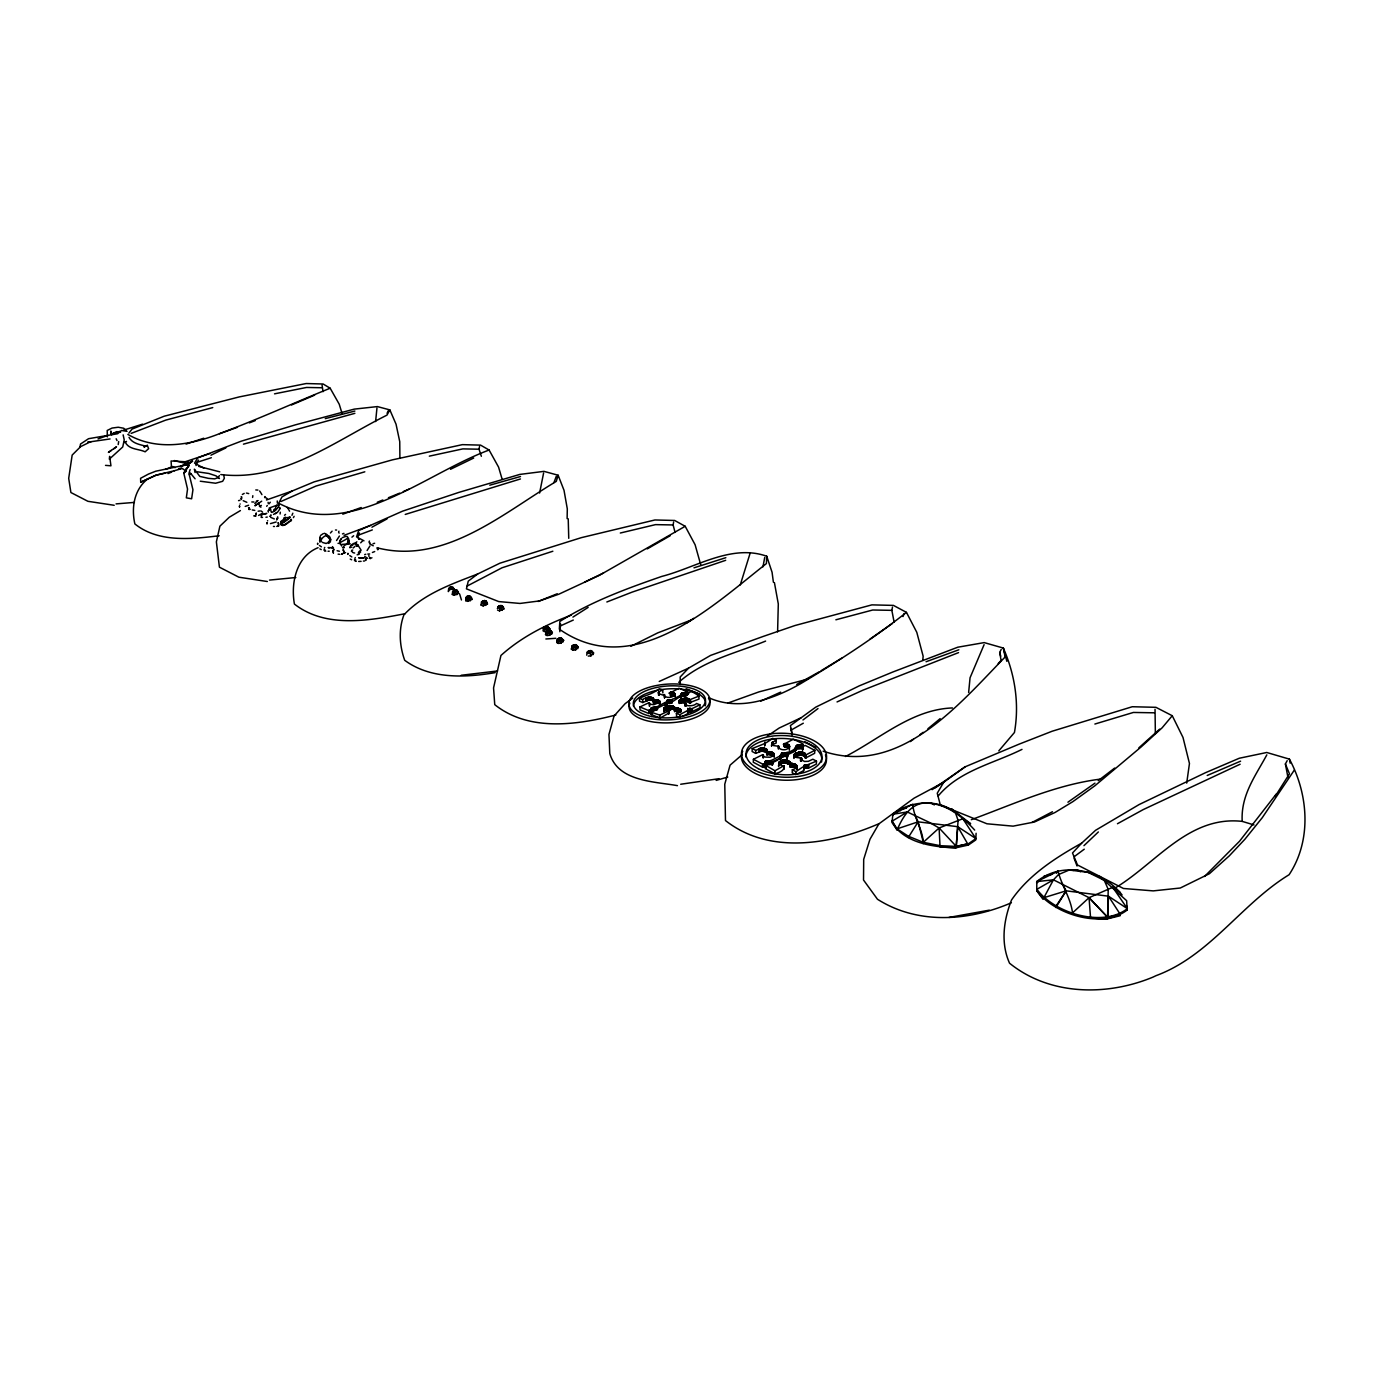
<?xml version="1.0" encoding="UTF-8"?>
<svg xmlns="http://www.w3.org/2000/svg" width="1374" height="1374" viewBox="0 0 1374 1374"><rect width="100%" height="100%" fill="white"/><g stroke="black" fill="none" stroke-linecap="round" stroke-linejoin="round"><path stroke-width="1.5" d="M107.361 436.88L107.206 430.474L112.084 428.053L118.233 427.245L123.694 428.241L126.305 430.526M355.145 559.853L355.127 560.97L355.677 559.853M268.119 502.334L268.136 503.228M239.986 504.103L240.175 503.983M280.176 508.5L277.651 512.09L273.512 514.443M281.138 522.12L280.141 524.799M321.756 541.82C318.27 540.257 328.815 530.003 330.653 539.278L330.687 540.205A3.487 2.284 -25.4 0 0 328.025 542.764L326.17 543.469M352.963 552.64L354.681 553.035M449.882 588.759L449.899 587.265L453.077 587.419L454.554 590.442L453.077 587.419L450.775 587.54L448.697 588.244L448.371 591.593L449.899 587.265L453.197 588.45L448.817 589.274L451.702 586.921M267.483 520.849L267.672 520.712M453.867 591.627L453.884 590.133L457.095 590.288L458.59 593.328L454.313 595.2L452.355 594.495L453.884 590.133L457.216 591.318L458.59 593.328M323.938 549.858L324.195 549.978M354.801 543.108L356.656 543.812M676.403 713.295L679.769 714.669L679.924 717.64L676.575 716.266L676.403 713.295C687.859 708.915 675.373 709.139 674.376 706.94C671.302 704.725 666.716 705.48 664.054 708.039C662.869 715.304 682.208 704.347 659.812 715.115C637.467 707.73 659.503 714.24 656.72 706.957L667.094 701.427L667.008 704.828L666.768 701.942M352.74 550.047L351.813 550.218M348.807 538.917L348.944 543.881M467.177 597.759L467.212 596.247L470.44 596.402L471.952 599.459L467.658 601.348L465.683 600.644L467.212 596.247L470.578 597.467L471.952 599.459M324.642 549.669L324.59 550.751L324.642 549.858M354.355 560.145L354.629 560.163M352.551 552.005L351.332 551.146M567.119 518.616L567.307 508.912L564.027 490.346L558.136 475.232L543.967 471.368L519.784 474.425L458.71 492.442L402.565 511.162L358.666 530.57L356.553 536.856L363.973 540.824M325.621 534.039L324.522 533.249M241.377 499.226L241.189 498.023L241.395 499.518M277.411 503.193L277.239 500.96M482.669 602.276L482.703 600.764L485.967 600.936L487.478 604.01L483.167 605.9L481.175 605.178L482.703 600.764L486.104 601.984L487.478 604.01M778.508 748.761C782.991 744.158 765.318 747.301 776.138 743.076L776.258 740.157L772.72 738.319C763.944 744.76 762.965 744.021 752.231 748.572L752.128 751.509L755.648 753.364L762.106 750.994L767.379 753.055M752.231 748.572L755.752 750.427L760.354 748.332L764.202 748.263L766.778 749.362L766.726 754.704L767.293 749.826L766.829 751.767L771.054 751.922L774.146 753.742L773.82 755.648L770.196 757.229L764.734 757.04L763.068 756.043L763.446 754.91L763.24 758.087L762.742 754.618L753.399 759.29L753.296 762.244L762.725 767.276L765.06 766.28L765.61 764.047L770.762 763.532L771.02 760.561L765.215 761.385L764.683 766.572M755.648 753.364L755.752 750.427M759.375 748.607L759.272 751.561L759.616 748.538M759.633 751.441L759.856 748.469M759.891 751.372L760.234 748.366M760.251 751.269L760.492 748.298M760.509 751.217L760.732 748.246M760.767 751.149L761.127 748.16M761.024 751.097L761.265 748.143M761.282 751.063L761.797 748.074M761.694 751.011L761.935 748.074M761.969 750.994L762.226 748.057M762.261 750.994L762.639 748.057M762.536 750.994L762.793 748.074M762.828 751.011L762.931 748.074M762.965 751.028L763.085 748.091M499.02 607.205L499.071 605.694L502.334 605.865L503.863 608.94L499.569 610.846L497.56 610.125M763.223 748.091L763.12 751.046L763.515 748.126M762.725 767.276C760.337 764.081 767.327 763.807 765.095 761.574M762.965 767.207L763.326 764.184M763.549 751.097L763.927 748.195M763.343 767.121L763.566 764.116M763.824 751.131L764.202 748.263L764.356 751.252M763.583 767.036L763.807 764.047M763.824 766.967L764.167 763.91M764.614 751.338L764.597 748.349M764.614 746.082L764.974 742.303M764.167 766.829L764.391 763.824M764.854 751.406L764.974 748.469M765.043 742.166L764.82 745.378M764.391 766.744L764.7 763.669M765.112 751.492L765.215 748.555M765.455 751.63L765.438 748.641M765.009 766.348L765.387 761.265M765.679 751.733L765.679 748.744M765.61 761.144L765.335 768.684L774.85 773.768C784.004 771.69 787.663 765.971 779.419 764.768C778.079 763.738 778.8 761.9 780.174 761.351C783.025 759.083 788.126 759.41 790.17 762.536C791.613 763.807 803.756 765.885 792.334 769.801L792.214 772.772L795.838 774.696L795.975 771.724C805.387 764.837 804.906 766.057 816.482 761.127L816.345 764.081L808.651 768.066M765.988 751.904L765.885 748.847M789.672 746.494C787.474 739.659 774.575 749.672 793.245 739.212C815.795 749.465 792.059 739.882 795.254 751.149L772.909 761.471L771.518 764.391L766.434 764.906L765.971 768.1M765.61 764.047L765.953 760.99M766.297 752.076L766.297 749.07M765.747 768.289L766.074 765.146M765.971 763.91L766.331 760.887M766.572 752.248L766.503 749.191M766.211 763.841L766.452 760.87M766.486 763.807L766.726 760.852M766.726 754.704L766.932 749.5M766.761 763.824L767.139 760.904M767.036 763.858L767.293 760.938M767.259 754.652L767.619 751.681M767.327 763.91L767.585 760.956M767.516 754.618L767.894 751.647M767.619 763.927L767.86 760.956M767.774 754.601L768.152 751.63M767.894 763.91L768.152 760.956M768.049 754.566L768.427 751.612M768.186 763.892L768.427 760.921M768.306 754.549L768.684 751.612M768.461 763.875L768.856 760.887M768.581 754.549L768.959 751.612M768.736 763.841L768.993 760.87M773.665 753.21C776.568 758.551 766.64 754.309 769.217 751.612M769.011 763.807L769.268 760.835M769.388 754.584L769.492 751.63M769.285 763.772L769.543 760.801M769.646 754.601L769.766 751.664M769.68 760.784L769.56 763.738L769.938 760.732M769.921 754.635L770.024 751.698M892.756 815.555L892.877 814.232L907.321 811.965L929.374 822.408L939.112 827.972L940.056 847.054L956.098 847.758C933.427 847.157 904.865 843.447 892.001 822.476L892.877 814.232C910.344 800.561 937.686 798.62 955.359 812.412L958.09 820.433L956.132 847.758L968.361 845.044L975.763 839.943L976.107 833.279M349.082 541.854L349.116 540.909M769.972 763.669L770.35 760.681M770.179 754.687L770.556 751.801M770.23 763.635L770.608 760.629M770.694 754.79L770.814 751.853M770.505 763.583L770.745 760.612M770.951 754.858L771.054 751.922M771.192 754.927L771.295 751.99M771.484 746.099L771.879 742.699L776.258 740.157M771.432 755.013L771.535 752.076M771.656 745.756L772.051 742.51M771.656 755.099L771.776 752.145M772.308 742.252L771.999 745.378L771.724 742.887M772.102 755.271L771.999 752.231M772.274 745.12L772.6 742.012L772.566 744.88M772.308 755.374L772.411 752.42M772.222 765.335L772.411 762.226M772.514 755.477L772.617 752.523M772.343 765.129L772.72 761.746M772.892 755.683L772.806 752.643M772.875 761.539L772.806 764.425M773.064 755.803L773.184 752.849M773.39 756.043L773.356 752.969M774.026 756.679L774.043 753.605M774.232 757.091L774.232 753.879M774.85 773.768L774.953 770.797L783.953 765.662M766.709 556.212L766.4 563.58C710.255 607.789 633.328 680.869 559.321 629.155L559.853 621.443C591.404 601.451 626.596 588.639 661.736 576.427C695.656 567.72 731.14 543.675 766.709 556.212L772.068 572.271L773.39 582.215M778.268 748.83L778.388 745.893M778.611 766.623L778.852 762.536M778.56 766.039L779.161 762.158M778.818 765.37L779.419 761.917M780.432 758.637C777.804 750.994 789.105 755.168 795.615 747.885M779.161 764.992L779.693 761.677M779.625 759.101L779.917 756.061M779.59 764.648L780.02 761.454M779.9 758.946L780.277 755.837M779.745 764.528L780.346 761.23M780.26 758.74L780.552 755.683M780.054 764.305L780.501 761.127M780.535 758.568L780.844 755.511M780.38 764.081L780.844 760.904M780.81 758.396L781.119 755.322M780.552 763.961L781.188 760.698M781.085 758.208L781.394 753.244M780.896 763.755L781.377 760.595M781.394 757.933L781.669 753.192M781.256 763.549L781.754 760.406M781.291 756.181L782.081 753.158M781.445 763.463L781.961 760.32M781.686 756.112L782.356 753.175M781.84 763.291L782.184 760.251M783.919 756.456L782.613 756.215L782.476 753.192M782.064 763.205L782.648 760.114M782.751 756.25L782.733 753.261M782.287 763.137L782.888 760.062M783.008 756.335L782.991 753.347M782.768 763.017L783.146 760.011M783.266 756.404L783.249 753.433M783.025 762.965L783.403 759.977M783.386 756.439L783.644 753.502M783.283 762.931L783.661 759.942M783.661 756.456L784.056 753.502M784.502 743.574C781.514 749.5 788.075 745.086 789.38 748.727M783.661 769.251L783.781 766.28M783.541 762.896L783.936 759.925M784.056 756.439L784.314 753.484M784.743 743.489L784.623 746.426M783.815 762.879L784.211 759.908M784.588 753.433L784.331 756.404L787.147 756.353L786.735 754.91L788.041 753.828L797.16 749.139L802.519 748.59L803 746.408L805.284 745.429L814.816 750.359L814.662 753.313L805.799 757.898L804.374 755.923L800.595 755.065L793.966 757.572M784.623 747.113L784.898 744.176M783.97 769.096L784.211 765.85M784.09 762.862L784.502 759.908M784.588 756.335L784.846 753.347M784.915 747.095L785.275 744.09M784.365 762.862L784.777 759.908M784.846 756.267L785.104 753.278M785.258 746.975L785.481 744.004M789.5 761.574C792.369 766.726 782.476 762.759 785.052 759.908M785.104 756.181L785.481 753.141M785.464 746.872L785.859 743.935M785.207 762.896L785.327 759.942M785.481 756.026L785.722 753.038M786.014 746.872L786.134 743.935M785.481 762.931L785.602 759.959M785.705 755.94L786.048 752.9M786.272 746.872L786.392 743.952M785.739 762.965L785.876 760.011M786.031 755.803L786.272 752.815M786.529 746.906L786.667 743.969M786.014 763.017L786.134 760.045M786.237 755.7L786.563 752.677M786.787 746.941L786.924 744.004M786.272 763.068L786.392 760.114M786.632 758.139L786.873 752.54M787.044 746.992L787.165 744.073M786.529 763.12L786.649 760.166M786.89 758.414L786.976 752.488M787.285 747.061L787.405 744.141M787.01 763.274L786.89 760.234M786.976 758.482L787.388 754.24M787.525 747.147L787.646 744.227M787.25 763.36L787.371 760.406M786.632 757.795L787.663 754.068M787.955 747.353L787.869 744.313M787.474 763.446L787.611 760.492M787.354 757.126L787.937 753.897M788.144 747.456L788.264 744.519M787.697 763.532L787.834 760.578M788.041 753.828L787.731 756.885M788.504 747.696L788.453 744.639M788.126 763.721L788.041 760.664M778.268 746.906C780.157 751.235 790.222 750.857 788.779 744.88M788.332 763.824L788.47 760.87M789.037 748.195L789.054 745.137M788.539 763.944L788.659 760.973L788.899 764.167M789.311 748.59L789.26 745.395M789.294 750.238L789.5 745.79M789.226 764.408L789.191 761.333M789.741 764.923L789.758 761.831M795.34 767.396L789.861 766.847L789.964 762.106M789.981 766.812L790.17 762.536M790.359 766.709L790.617 763.721M790.617 766.64L791.132 763.618M791.132 766.555L791.407 763.566M791.407 766.52L791.682 763.549M791.699 766.503L791.974 763.532M791.991 766.503L792.248 763.532M792.266 766.503L792.54 763.549M792.558 766.52L792.832 763.583M792.85 766.555L793.124 763.618M793.124 766.606L793.399 763.669M793.399 766.658L793.674 763.721M793.932 758.431L794.172 754.481L796.405 753.021L802.622 752.334L805.679 754.996L814.816 750.359M793.811 766.761L793.811 763.755M794.206 757.16L794.447 754.086M794.189 766.881L794.069 763.841M794.447 756.919L794.704 753.862M794.43 766.967L794.447 763.961M794.739 756.696L795.031 753.639M794.67 767.07L794.687 764.064M801.523 760.818C804.219 755.116 792.008 760.612 795.202 753.553M795.014 767.224L794.911 764.15M795.254 756.404L795.58 753.364M795.443 750.891L795.872 747.473M795.237 767.327L795.254 764.322M795.649 756.215L795.769 753.278M795.494 750.822L796.233 745.653M795.546 767.499L795.477 764.425M795.855 756.129L796.181 753.107M795.821 750.273L796.508 745.481M795.838 767.688L795.769 764.597M796.267 755.958L796.405 753.021M796.113 749.414L796.834 745.309M796.027 767.86L796.061 764.786M796.491 755.872L796.611 752.935M796.594 748.298L797.075 745.223M796.336 768.083L796.319 764.974M796.697 755.803L797.04 752.763M796.937 748.16L797.315 745.172M796.645 768.427L796.542 765.181M797.143 755.631L797.264 752.694M797.195 748.109L797.573 745.172M796.903 768.959L796.834 765.541M797.349 755.563L797.487 752.608M802.536 747.009L797.59 748.126L797.847 745.223M796.937 769.474L797.057 766.057M797.573 755.477L797.933 752.471M797.985 745.258L798.122 748.263L798.534 745.378M798.036 755.339L798.157 752.402M798.26 755.288L798.397 752.334M798.552 748.332L798.809 745.395L798.826 748.332M798.5 755.236L798.638 752.282M799.101 745.412L798.964 748.349L799.239 745.412M798.741 755.185L798.878 752.231M798.998 755.133L799.136 752.196M799.256 748.332L799.531 745.395M799.256 755.099L799.634 752.145M799.548 748.332L799.823 745.378M799.771 755.065L799.908 752.128M799.823 748.298L800.235 745.343M800.046 755.065L800.183 752.11M800.235 748.263L800.492 745.309M800.321 755.065L800.458 752.11M800.492 748.212L800.75 745.24M800.595 755.065L800.733 752.11M800.75 748.143L800.99 745.189M800.458 760.938L800.595 757.984M800.87 755.082L801.008 752.128M800.973 748.074L801.334 745.052M800.733 760.921L800.87 757.967M801.145 755.099L801.282 752.145M801.3 747.954L801.626 744.914M801.128 761.213L801.128 757.933M801.42 755.116L801.557 752.179M801.592 747.799L801.901 744.742M801.248 761.076L801.592 757.933L801.197 759.77L804.546 761.471L808.41 761.316L812.841 759.221L816.482 761.127M801.695 755.15L801.815 752.213M801.849 747.628L802.21 744.519M801.952 755.185L802.09 752.248M802.141 747.387L802.553 744.21M802.227 755.236L802.347 752.282M802.536 750.204L802.674 744.09M802.485 755.288L802.622 752.334M802.588 749.826L803 746.408M802.742 755.339L802.88 752.402M802.811 749.414L803.137 746.288M802.983 755.408L803.12 752.454M803.24 755.477L803.378 752.523M803.704 755.631L803.618 752.591M803.945 755.717L804.082 752.763M804.168 755.82L804.305 752.866M797.401 773.888L803.601 770.677L804.082 765.181M804.374 755.923L804.511 752.969M803.601 770.677L804.374 765.198M804.769 756.147L804.717 753.089M804.099 768.152L804.666 765.215M805.061 753.33L805.112 757.916L805.301 753.587M804.529 768.169L804.958 765.215M804.666 768.186L805.095 765.232M805.404 757.95L805.542 755.013M804.958 768.186L805.233 765.232M805.542 757.95L805.679 754.996M805.095 768.203L805.525 765.232M805.799 757.898L805.937 754.944M805.387 768.203L805.817 765.249M805.988 757.795L806.315 754.721M805.542 768.203L805.954 765.249M805.817 768.203L806.246 765.249M805.971 768.203L806.538 765.249M806.246 768.203L806.813 765.232M806.675 768.203L807.105 765.232M806.813 768.203L807.38 765.215M807.105 768.186L807.672 765.198M807.517 768.152L807.946 765.163M807.672 768.152L808.221 765.146M808.513 765.129L807.946 768.118M808.513 768.083L808.788 765.095M250.308 509.239L249.02 509.548M343.878 552.915L341.353 554.34M1155.362 733.493L1155.036 709.276M777.598 631.868L778.302 603.959L774.421 582.628M762.948 566.844L764.734 557.432M375.6 421.56L376.957 408.061M342.384 554.031L341.662 554.289M350.026 547.865L350.422 546.113M907.321 811.965L892.121 821.154L896.964 830.188C902.1 818.561 909.107 805.147 923.242 803.12C944.23 802.176 961.336 815.314 974.681 830.085M922.796 660.155L923.139 656.171L916.784 632.298L906.445 612.357L893.444 605.402L871.906 604.869L795.014 625.514L763.051 636.488L710.598 655.398L688.494 668.193L659.228 681.47M900.314 810.712L900.434 809.406L906.445 808.135M908.231 837.573L918.141 821.841L957.73 826.684L975.901 838.604L968.498 843.688L956.287 846.401L939.112 827.972L923.311 842.314L923.173 843.653M261.627 515.456L261.215 517.036M968.636 692.462L970.061 677.76L984.093 644.664M319.781 537.921L320.056 542.026M378.228 548.312L377.936 548.999M689.903 702.578L699.023 699.057L698.885 696.12C687.447 687.155 690.366 694.883 685.368 695.605C679.443 694.248 670.014 706.047 672.247 699.486L680.491 695.502L681.71 693.183L687.653 691.706L678.928 688.254C659.726 698.782 673.93 688.168 675.063 694.763C672.745 697.477 668.468 698.198 665.274 696.635C664.14 693.853 651.723 694.265 662.697 690.023L662.869 692.943M559.836 631.714L560.626 624.036M689.748 699.744L698.885 696.12M968.361 845.044L957.73 826.684L956.252 846.384L968.498 843.688M1122.094 894.955C1102.549 869.862 1062.497 860.416 1036.803 881.576L1036.631 882.95L1039.551 880.768M1053.446 879.824L1043.003 899.3L1036.752 890.678L1036.803 881.576L1053.446 879.824L1089.05 897.669L1090.578 918.055L1107.547 918.828L1108.217 889.321L1104.267 880.339L1088.071 872.37L1069.23 870.017L1058.478 874.585L1053.446 879.824L1036.906 889.287L1036.752 890.678C1054.15 914.569 1102.36 929.374 1127.161 910.035L1126.646 900.691L1099.664 876.372L1102.498 879.429M1043.948 877.522L1044.103 876.148L1052.295 874.242M1055.833 907.527L1066.155 890.833L1108.457 896.191L1127.35 908.643C1102.532 927.948 1054.339 913.178 1036.906 889.287M280.09 514.013L280.313 512.21M1072.355 914.294L1072.527 912.903C1070.741 897.857 1061.467 885.457 1058.083 871.15L1036.803 881.576M290.996 520.866C293.813 517.208 280.931 531.206 281.086 522.584M1120.274 914.363L1107.753 917.403L1108.457 896.191L1120.274 914.363L1120.085 915.754L1107.599 918.828L1090.578 918.055M252.593 497.457L252.833 495.688M1186.707 783.111L1189.455 763.497L1182.997 737.443L1172.262 715.734L1155.929 707.318L1132.279 706.734L1052.106 731.243L1018.958 744.21L965.149 766.812L932.122 789.672M280.966 523.442L281.155 522.189M543.554 629.326L543.829 627.368L547.196 626.338L549.806 628.725L549.308 630.219L545.375 626.51M654.024 702.87C656.669 695.605 646.364 696.498 642.62 699.606L639.357 698.284L639.545 701.221L642.792 702.543L647.789 700.431L647.738 697.477M789.655 746.769L788.813 747.903M1116.22 887.329C1156.685 862.597 1189.111 815.469 1242.199 821.377C1240.722 795.168 1255.372 776.104 1266.828 754.858M767.499 753.639L766.932 754.532M118.198 444.575L118.679 441.552M778.268 746.769L778.629 745.824M79.95 447.271L80.516 444.042L88.554 438.701L117.614 433.737L121.496 430.491L127.061 431.333M545.564 634.616L546.337 631.147L547.9 630.288L549.737 630.099L552.365 632.521L549.669 635.269L547.041 635.509L545.564 634.616L546.337 631.147L549.737 630.099L552.365 632.521M556.796 642.482L557.569 638.996L559.132 638.12L561.004 637.931L563.649 640.37L560.936 643.152L558.308 643.393L556.796 642.482L557.569 638.996L561.004 637.931L563.649 640.37M571.429 649.232L572.202 645.728L573.782 644.835L575.654 644.664L578.317 647.102L575.62 649.919L572.958 650.16L571.429 649.232L572.202 645.728L575.654 644.664L578.317 647.102M248.814 508.105L248.539 507.641M323.062 391.659L322.066 385.235M586.698 655.175L587.488 651.654L589.051 650.761L590.94 650.589L593.602 653.028L590.923 655.845L588.261 656.102M481.347 456.271L479.028 449.212L479.543 446.481M675.081 532.425L673.105 524.954L673.655 522M894.113 622.164L891.863 610.348L892.482 607.119M452.355 594.495L452.681 591.112L455.704 589.789L458.401 591.851M465.683 600.644L466.009 597.226L470.44 596.402L469.376 598.446L466.147 598.291L469.049 595.904L471.746 597.982M543.606 472.999L539.604 493.043M339.567 541.751L341.611 538.264M358.374 553.087L358.425 552.795A3.538 2.353 -25 0 1 361.139 550.218L357.635 544.671M481.175 605.178L481.501 601.76L485.967 600.936L484.919 602.98L481.656 602.825L484.558 600.421L487.272 602.499M750.049 553.447L740.26 584.929M333.367 548.295L332.491 546.612M278.888 505.718L277.823 507.848M339.395 551.249L337.094 550.734M278.475 505.185L278.596 503.829M450.191 589.755L450.775 587.54L452.012 589.429M325.432 533.799L327.012 534.606M358.374 554.443L359.215 553.464A3.315 1.855 -29.8 0 1 360.675 551.97M364.23 557.913L361.98 557.896M185.25 472.124L186.297 468.362M497.336 608.613L499.071 605.694L502.506 606.93L503.863 608.94M322.65 542.507L325.913 543.451M271.966 512.502L277.101 508.655M344.307 551.077L343.672 552.503M558.136 475.232L556.281 481.381C502.437 513.687 444.077 565.109 376.974 547.762M239.918 500.308L238.544 500.634M267.277 517.053L265.938 517.277M190.144 469.547L188.942 473.395L192.944 489.728L191.621 498.796L186.332 497.835L187.534 489.058L183.773 473.051L188.891 465.597L183.773 473.051M290.584 519.544C291.717 518.96 291.254 519.973 291.443 520.248M553.928 482.6L556.281 476.349M320.176 536.203L319.867 539.398M267.157 498.607L265.027 497.233M248.728 493.609L246.444 493.043M196.001 465.546L197.117 462.299L211.338 457.731M278.853 505.185L276.741 505.288L273.838 511.626M357.618 537.56L359.421 532.975M292.834 513.206L291.958 515.336M903.01 616.548L904.161 613.525M264.598 497.594L264.993 496.564M687.739 713.467C687.962 699.023 687.361 720.388 687.876 711.887M339.704 541.322L340.769 539.14M687.55 710.564L679.769 714.669M387.09 413.316L388.121 410.929M653.835 699.314L653.165 700.001L658.747 700.414L660.087 702.148L653.801 704.69L649.988 704.227L649.043 702.629L639.906 706.975L640.078 709.929L648.786 713.501L651.224 712.367M321.396 546.818L319.386 545.461M351.813 556.934L349.769 555.577M794.172 754.481L795.065 756.49M219.342 475.576L218.38 477.568L214.67 478.873L208.436 478.358L199.797 476.4L194.369 469.169L195.074 472.536M588.261 653.406L591.713 652.324L592.039 651.242L589.377 651.121L587.162 652.753L588.261 653.406L590.94 650.589L593.602 653.028M998.194 663.59L1001.096 660.447L999.705 652.444L1001.217 649.438M369.95 545.959L367.098 550.493M294.122 516.332L293.401 517.637M339.43 536.049L336.561 540.497M283.989 520.162L285.397 519.406M1288.039 777.839L1285.394 763.961L1287.18 760.664M203.747 468.105L194.558 463.124L197.719 457.868L241.12 441.209L295.341 424.858L354.252 409.126L377.386 406.584L389.855 409.899L386.953 415.137C334.809 441.157 282.34 482.051 220.802 474.545M680.662 709.293C683.221 714.154 675.802 710.066 674.737 711.251C673.878 704.33 662.508 713.656 664.054 708.039M241.876 497.732L241.687 498.35M1275.055 796.577L1289.465 773.802L1285.394 763.961M196.242 463.605L198.474 460.101M1294.308 770.11L1262.277 817.685L1244.844 839.308L1229.232 855.899L1209.395 873.727L1180.283 888.016L1153.233 890.884L1123.451 888.48L1077.491 864.985L1072.51 852.996L1081.716 843.104L1095.576 830.291L1139.08 804.58L1205.324 772.772L1239.296 758.242L1266.742 752.488L1289.43 759.135C1308.495 794.43 1311.861 840.356 1289.104 874.706C1241.169 904.058 1209.996 955.634 1156.101 975.643L1152.923 977.137C1106.654 996.322 1049.684 995.618 1009.546 963.208C1000.495 943.079 1003.638 919.979 1011.556 899.936C1028.903 874.809 1055.455 857.771 1081.716 843.104M253.932 502.008L251.803 501.957M1056.005 906.119L1066.155 890.85L1062.154 883.499M1276.326 793.949L1239.537 841.249L1204.517 876.492M277.668 516.796L276.741 520.025M266.659 506.302L267.329 505.426M289.811 517.397C292.954 514.185 279.643 528.166 281.206 521.038A3.401 1.614 -31.9 0 0 284.006 518.548L285.002 518.187M651.104 711.062L654.436 710.375M320.829 537.887L319.987 539.879M128.881 433.102L132.024 429.117L164.176 416.219L239.231 396.914L306.196 383.535L323.113 383.999L330.172 388.224L339.223 404.196L342.126 413.694M340.597 544.224C335.926 542.575 351.126 539.072 346.987 536.324M1056.383 873.297L1058.083 871.15M668.399 713.364L659.984 718.087L651.19 714.48C646.278 708.52 657.167 703.952 656.514 709.997M360.692 542.816L362.478 540.995M680.8 698.267L680.542 695.433M268.875 503.949L270.317 502.231M680.697 698.37L680.68 695.261M1172.262 715.734L1162.129 727.808L1141.21 746.872L1094.838 785.808L1072.888 801.626L1055.06 812.463L1034.467 821.996L1013.085 826.152L986.944 823.782L940.331 804.975L937.257 793.227L943.698 782.27L965.149 766.812M998.795 750.891L1014.441 732.497C1019.508 703.797 1015.008 674.668 1003.329 648.064L984.196 642.603L957.781 647.206L892.791 672.023L859.282 685.849L815.709 707.163L790.411 725.575L792.111 735.107M938.184 795.993C959.327 770.505 993.522 763.583 1021.998 749.38M357.326 545.959L358.288 545.22M672.315 702.509L671.508 702.801L672.247 699.486L672.298 702.457L667.506 703.248L658.369 707.627L656.978 710.049L653.749 710.272M343.74 546.268L343.981 546.01A3.504 1.546 -32 0 1 347.382 544.104L348.154 538.076M688.494 668.193L680.182 676.987L680.302 684.51M350.954 545.22L353.668 543.383M320.726 535.328L323.422 533.524M276.243 509.479L274.457 511.231M148.169 478.564C134.051 489.35 131.217 507.59 134.858 523.923C158.285 542.747 191.158 539.192 219.136 535.757M289.261 521.158L287.973 522.343M351.933 537.165L353.65 535.74M355.059 546.302L353.187 548.003M689.8 703.402C692.032 696.412 683.067 698.009 679.683 700.053C676.283 705.223 689.095 700.74 685.952 706.081M1083.949 845.663L1098.358 831.957M653.509 699.727L653.784 702.904M653.681 702.664L653.165 698.095M765.782 765.387L774.953 770.797M1072.527 912.903L1089.05 897.669L1112.734 887.295L1119.827 892.069M1138.857 747.834L1159.656 729.147M498.041 607.755L497.886 606.69L500.016 605.986L502.334 605.865L502.506 606.93L498.041 607.755L500.926 605.35L503.623 607.428M368.953 556.453L368.833 555.405M742.218 754.635L730.075 765.163L724.768 784.211L725.489 820.553C769.474 855.212 831.373 844.409 879.188 823.593M650.829 709.637L648.597 710.53L639.906 706.975M354.973 543.434L356.845 541.803M254.946 505.752L258.123 503.571M284.538 515.267L285.534 514.408M651.19 714.48L652.169 713.776M685.866 703.076C683.685 707.009 694.797 706.288 696.532 703.471L699.881 704.81L700.036 707.765L692.496 711.474L692.341 708.503L699.881 704.81M679.426 703.299L684.991 701.341L689.903 702.457M282.735 522.567L285.964 520.368M332.096 531.171L330.413 533.009M927.914 728.735L940.159 718.636M906.445 612.357C873.143 638.807 837.144 661.873 800.664 683.668C773.459 699.177 739.59 711.354 709.156 697.889M687.12 692.135C689.25 696.704 677.09 698.559 681.435 693.355M258.965 502.936L257.642 503.949M678.739 682.346C703.196 660.344 735.949 653.234 765.61 641.091M277.016 518.737L278.012 518.153M1094.975 783.146L1067.924 802.21M1098.255 780.638L1114.675 768.066M685.197 526.294L674.668 520.471L654.917 519.973L581.374 537.646L499.93 563.185L477.705 573.971L468.259 581.15L466.421 588.845L498.728 601.572L520.007 603.444L539.553 600.919L558.909 594.169L599.133 575.448L685.197 526.294L695.107 544.757L700.74 564.783M802.966 719.976L817.994 708.555M289.588 517.929L286.994 519.733M1074.279 856.62L1084.258 849.201M255.341 505.598L257.093 504.206M261.713 501.184L259.136 502.953M283.061 522.309L284.933 521.004M632.761 698.078L625.187 703.608L614.058 715.991L608.957 734.42L609.798 753.553C617.939 781.651 654.093 781.428 677.451 785.653M192.566 461.097L187.912 464.498L181.042 466.044L192.566 461.097L187.912 464.498L155.726 471.213L148.478 474.064L140.595 478.289L140.715 482.205L156.121 475.146L165.515 473.068M125.24 442.325L126.511 441.397M910.275 741.599L913.487 739.281M919.945 734.643L923.156 732.325M276.775 512.777L275.453 513.704M111.277 450.38L108.391 452.407L116.515 446.79L113.63 448.834M242.339 494.468L244.194 493.403M870.034 639.065L892.327 623.487M664.827 710.461L664.81 707.404L665.136 710.255M650.675 709.74L650.589 712.866M284.057 525.074L287.286 522.859M767.327 736.069L779.178 728.031L801.094 717.743M686.674 623.006L693.647 618.334M935.316 787.766L943.698 782.27L914.071 798.174L878.896 823.868L869.982 839.239L863.696 859.351L863.525 880.03L877.471 899.249C917.952 924.942 968.859 921.215 1011.401 902.752M338.622 531.686L338.983 531.223M369.142 541.545L369.503 541.047M572.924 617.098L588.141 607.394M370.654 558.308L371.942 557.792M261.799 513.618L258.57 515.456M147.344 445.382L144.167 446.893L147.344 445.382L148.615 448.68L145.146 451.806C138.499 448.731 129.087 449.745 125.309 442.308L123.712 442.6M665.463 710.049L665.617 706.906M261.386 505.409L259.446 506.542M821.085 670.718L841.661 658.215M240.416 510.578L229.303 517.225L219.892 526.19L216.371 541.871L219.428 567.187L238.887 577.2L267.329 581.511M467.057 586.097L501.974 567.806L552.846 551.232M489.11 450.037L480.574 445.124L462.385 444.644L392.294 459.878L314.148 481.862L292.13 491.016L281.962 496.924L278.716 503.245C350.422 540.772 423.999 474.064 489.11 450.037L498.573 467.126L502.18 479.354M647.24 548.896L670.237 535.705M779.745 756.164L771.14 760.526L770.9 763.515L777.839 760.028M289.296 517.208L285.002 518.187M790.977 730.178L803.309 723.205M796.714 684.424L819.385 671.749M845.491 756.49C880.03 738.765 911.958 709.379 952.422 707.953M371.925 527.204L387.056 518.891M1117.457 823.73L1143.288 809.561L1240.121 764.219M140.715 482.205L156.121 475.146L174.498 470.698M670.186 692.427L670.46 695.725L674.239 695.914M284.298 524.937L285.294 524.404M318.098 547.676C296.149 556.504 290.687 583.04 294.414 604.062C325.621 628.502 369.108 620.687 405.124 613.697M342.573 537.543L345.905 536.358M351.796 545.495L353.032 544.825M1032.046 822.442L1052.45 811.742M603.495 572.975L584.706 582.095M339.189 533.043L338.622 532.597M892.877 814.232L912.731 804.219C913.658 817.272 922.418 828.865 923.311 842.314L940.194 845.697L956.252 846.401M90.1 441.964L80.619 446.636L72.169 455.069L68.7 478.341L70.898 492.527L87.919 501.304L114.214 505.288M681.83 716.696L687.55 713.896M210.943 455.206L225.834 447.941M450.5 469.29L473.704 458.023M639.357 698.284C648.957 694.179 651.362 694.334 659.434 688.717L662.697 690.023M280.966 501.493L315.934 486.07L364.814 471.814M276.191 521.983L270.489 523.597M630.889 646.295L657.768 632.864L691.397 619.966M650.211 709.997L650.4 712.951M248.608 505.254L245.207 506.422M342.487 533.919L343.964 533.37M837.041 701.942L862.82 690.229L958.554 652.616M344.084 535.328L370.551 525.435M560.712 625.771L573.302 620.052M760.801 701.135L780.672 692.135M276.741 505.288L269.167 508.037A3.383 2.284 -22.8 0 1 267.964 510.87L268.377 512.09M373.024 543.743L374.638 543.262M269.613 516.349L270.231 516.057M403.338 491.566L408.902 489.161M672.075 702.664L672.041 699.555M1207.196 775.486L1240.602 761.162M291.511 404.969L314.629 395.145M671.8 702.715L671.749 699.692M344.41 552.863L345.578 552.64M671.439 699.813L666.768 700.448L667.06 701.375M372.406 552.485L374.707 551.541M671.233 699.916L671.182 702.938M939.112 827.972L962.848 818.732L970.662 823.782L951.701 808.96L954.69 812M330.172 388.224C293.933 402.857 258.346 419.156 221.712 432.793C191.948 444.918 157.237 451.411 127.834 434.424M377.249 502.266L382.848 499.981M388.43 497.714L399.628 493.163M571.326 615.105C545.959 624.638 521.193 637.175 500.943 655.467L493.558 687.91L494.743 704.656C528.801 731.792 576.582 725.18 615.844 714.995M167.989 473.566L171.716 472.055M538.024 601.486L557.209 593.774M270.352 508.603L269.304 509.599A3.177 2.336 -12.9 0 1 269.201 510.424M477.705 573.971C451.479 584.139 423.69 593.791 403.939 614.813C398.426 629.515 399.473 645.746 404.712 660.31C430.526 679.323 465.065 677.726 495.224 672.642M668.451 710.925L668.623 713.896M131.165 433.377L165.773 420.101L212.747 407.597M606.844 601.984L632.177 592.108L725.678 560.317M165.309 469.41L172.78 466.507M183.996 462.145L209.741 453.592M670.375 692.341L670.581 695.742M670.667 700.139L670.701 703.127M249.312 422.866L255.22 420.633M178.397 469.152L181.694 467.916M357.927 535.31L372.32 529.917M649.782 710.169L649.85 713.175M260.682 514.838L262.932 514.254M926.076 661.736L958.846 649.782M342.796 514.185L361.207 507.521M219.514 433.755L237.444 427.297M189.372 474.665L191.209 473.996M257.282 501.51L256.251 501.888A3.366 1.563 -32 0 1 254.825 503.554M97.966 438.924L107.893 435.403M111.861 433.995L119.641 431.384M266.453 499.981L292.13 491.016M365.793 554.272L364.711 554.581M405.244 514.426L520.454 478.959M649.558 710.255L649.507 713.278M897.085 828.865L918.141 821.824L923.311 842.314L908.369 836.234L897.085 828.865L892.121 821.154M186.074 444.094L203.747 438.22M357.137 554.821L358.906 554.254M694.007 567.823L725.85 557.689M123.471 430.182L142.553 424.154M646.398 697.837L646.57 700.774M971.315 819.677C1013.583 804.185 1055.198 784.812 1100.437 779.11M1043.175 897.909L1066.155 890.833M649.198 710.358L649.267 713.364M243.456 444.163L354.87 413.334M1094.872 724.046L1133.378 712.453L1154.366 712.814M646.759 697.734L646.811 700.706M174.103 470.818L180.32 468.998M648.957 710.427L649.026 713.432M716.163 780.398L727.756 777.049M587.488 651.654L591.713 652.324L593.139 654.591M664.174 694.66L664.501 698.009M489.779 485.194L520.523 476.52M648.717 710.495L648.786 713.501M284.075 517.689L285.758 517.225M256.44 501.046L258.106 500.6M264.478 513.979L266.298 513.533M835.873 619.794L872.73 610.004L891.863 610.348M762.948 764.288L753.399 759.29M647.24 697.597L647.291 700.551M727.997 703.024L759.015 691.861L807.654 679.151M325.26 418.623L354.887 411.049M669.791 700.414L669.825 703.385L667.06 703.351M620.309 533.026L655.535 524.628L673.105 524.954M343.053 549.789L343.225 550.631L343.466 549.703M429.323 456.151L462.849 448.886L479.028 449.212M682.26 696.12L682.26 692.96M276.741 526.414L277.582 526.259M261.61 514.477L266.779 513.412M110.075 438.941L87.799 442.17L90.976 441.861M647.858 697.442L647.91 700.397M274.525 393.84L306.557 387.451L321.602 387.743M350.078 547.316L351.761 547.127M342.985 547.762L344.256 547.522L342.487 547.608M683.531 695.862L683.256 692.943M667.163 700.345L667.249 704.536M948.97 917.437L989.263 910.172M669.533 700.465L669.688 703.402M1072.974 870.446L1077.113 869.742L1080.428 871.7M648.116 697.391L648.15 700.345M338.038 543.383L339.395 543.177M355.437 561.004L356.278 561.313M680.697 784.245L718.997 778.697M324.899 550.905L325.861 551.129M190.162 463.313L187.551 461.87L171.08 460.977L171.424 466.439L175.202 467.607M258.123 511.214L259.978 510.956M691.929 708.555C688.288 720.835 688.013 700.053 691.946 711.543M691.689 711.577L691.672 708.606M691.414 711.612L691.397 708.641M648.494 697.339L648.408 700.311M363.389 561.073L364.745 560.918M461.2 675.269L497.543 670.959M332.697 550.854L333.693 550.734M654.539 702.801L656.806 702.801L656.394 699.83M691.002 711.663L691.122 708.658M269.51 580.086L295.805 577.527M690.607 711.698L690.59 708.726M667.421 700.311L667.712 703.248M341.353 544.465L350.164 543.726M116.051 503.897L134.412 502.403M361.104 561.348L358.683 561.468M648.906 697.288L649.078 700.225M261.386 517.448L262.52 517.397M545.856 638.979L555.869 638.309M278.218 507.246L280.004 507.745M669.138 700.5L669.19 703.436M689.508 711.766L689.628 708.795M367.768 554.066L369.658 553.98M686.313 695.639L686.33 692.565M649.181 697.271L649.352 700.208M689.095 711.784L689.078 708.812M255.787 489.951L257.883 490.071M328.06 551.249L329.245 551.214M688.838 711.801L688.821 708.829M688.426 711.801L688.546 708.829M688.151 711.818L687.996 708.847M331.289 547.711L333.487 547.745M278.063 522.79L278.51 523.683L278.321 522.79M241.669 496.753L241.137 496.753M649.181 702.612L649.387 706.27M355.299 557.552L354.853 558.479M324.316 548.295L324.762 547.384M649.576 697.271L649.627 700.19M332.834 547.711L328.077 547.625L329.605 547.711M363.526 557.878L358.666 557.792L360.933 557.913M654.986 710.186L655.054 707.301M335.479 530.003L336.613 530.055M273.46 526.465L274.474 526.5M667.833 703.23L667.798 700.293L668.211 703.282M649.988 697.271L650.16 700.208M650.263 697.288L650.572 700.225M105.523 465.374L110.95 465.803L109.645 456.374L109.336 459.139L122.733 446.979L124.227 439.92L123.145 434.871M338.107 554.151L339.618 554.306M273.855 509.531L275.058 509.651M179.084 468.431L183.034 468.912L186.125 471.402M197.616 471.832L208.831 473.48L216.027 475.851L219.445 478.53M668.64 700.465L669.052 703.436M650.898 697.357L651.207 700.311M655.381 710.221L655.312 707.249M683.273 695.862L682.998 692.908M261.129 510.973L262.64 512.21M252.249 509.943L254.791 510.389M120.586 432.26L116.824 431.608L111.346 434.201L110.899 431.281L111.449 433.772M668.691 703.385L668.52 700.431M660.121 704.175L657.287 702.87L657.115 699.933M668.039 700.328L668.571 703.351M651.276 697.425L651.791 700.431M198.766 466.421L219.771 471.832M253.726 515.834L254.637 516.023M200.278 481.209L215.615 483.236L222.657 481.295L224.357 478.238L223.704 475.198M145.455 446.086C139.53 444.541 132.213 443.27 129.019 437.379M369.091 542.438L370.104 542.902M651.723 697.528L652.118 700.517M1242.199 821.377L1253.981 824.932M651.946 697.58L652.427 700.62M452.441 588.278L454.382 588.982M652.358 697.734L652.633 700.706M246.839 502.3L243.198 500.703M686.107 688.7L699.555 694.059M274.336 518.943L270.609 517.311M367.734 558.342L364.728 556.504M351.658 559.785L350.25 559.081M321.241 549.617L319.85 548.913M333.247 552.692L333.229 551.506L333.453 553.155M652.822 697.923L653.268 702.99M326.359 535.705L327.459 536.564M804.872 741.72L815.83 747.387M823.129 751.183C899.231 776.619 958.004 705.446 1005.15 656.978L1003.329 648.064L1006.867 661.358M792.334 769.801L795.975 771.724M369.554 543.795L373.264 545.787M931.005 802.983L934.337 804.924M549.806 628.725L547.196 626.338L543.829 627.368L543.039 630.803L544.533 631.697L545.615 626.819L548.243 626.956L546.354 628.88L543.469 628.433L545.615 626.819L547.127 631.439M674.033 709.516L673.724 706.476M189.269 465.477L186.383 463.605L174.343 460.53M282.357 525.04L281.704 524.233L282.597 525.469M674.308 709.705L674.016 706.648M330.687 539.862L329.331 538.677L330.413 539.639M687.67 694.694L687.653 691.706M260.905 507.281L258.14 503.348M341.027 545.083L341.851 546.079M328.747 538.058L327.751 536.719M287.252 507.487L288.506 509.256M259.617 491.016L260.854 492.751M573.782 644.835L575.62 649.919M190.333 472.982L195.108 478.822M288.935 510.046L289.57 511.18M261.3 493.558L261.919 494.657M1112.734 887.295L1127.35 908.643M962.848 818.732L975.901 838.604M563.151 641.898L559.132 638.12L559.493 639.717M551.867 634.015L547.9 630.288L548.26 631.868M577.836 648.648L574.074 645.179L571.876 646.811L574.83 647.291L576.736 645.299L574.074 645.179L572.958 650.16M365.845 560.369L365.656 558.926M355.522 544.551L355.127 543.675L355.522 544.551M914.947 815.16L918.158 821.824M116.155 438.77L117.013 440.59M389.855 409.899L396.038 424.188L399.748 441.672L399.903 457.851M1074.021 858.08L1077.061 866.015M456.889 594.719L454.777 590.408L452.819 592.142L457.216 591.318L457.095 590.288L454.777 590.408L454.313 595.2M470.252 600.867L468.122 596.539L467.658 601.348M485.778 605.419L483.631 601.056L483.167 605.9M502.18 610.348L500.016 605.986L499.569 610.846M319.764 541.717L319.61 540.36M459.637 594.066L461.458 599.974M271.159 515.679L270.867 514.735M560.936 643.152L559.407 638.446L557.226 640.078L560.163 640.542L562.069 638.584L559.407 638.446L558.308 643.393M549.669 635.269L548.157 630.614L545.976 632.212L548.879 632.675L550.802 630.735L548.157 630.614L547.041 635.509M590.923 655.845L589.051 650.761L589.394 652.358M999.705 652.444L1000.736 656.171M110.899 431.281L111.689 434.819M270.489 508.638L271.193 512.038M1289.43 759.135L1290.152 763.171M791.184 728.409L792.008 734.094M1126.817 906.067L1127.161 910.035M642.62 699.606L642.792 702.543M655.45 707.232L655.621 710.169L655.57 707.198M654.866 699.813L655.037 702.749M654.625 699.83L654.797 702.767M654.368 699.864L654.282 702.835M654.78 707.335L654.831 710.306M654.522 707.387L654.556 710.358M654.264 707.421L654.161 710.41M653.852 707.473L653.887 710.444M653.577 707.507L653.612 710.461M652.547 697.803L652.994 700.86M653.303 707.524L652.805 710.444M652.495 707.49L652.547 710.444M652.238 707.507L652.169 710.513M651.156 697.391L651.448 700.345M651.877 707.593L651.929 710.581M651.637 707.679L651.826 713.982M650.52 697.305L650.95 700.276M651.413 707.782L651.534 714.205M651.121 707.936L651.259 714.428M649.85 697.271L649.902 700.19M649.455 702.629L649.696 705.996M650.108 710.049L650.074 713.089M648.768 697.305L648.803 700.259M646.999 697.666L647.051 700.62M663.968 708.16L663.934 711.577M663.745 708.726L663.917 711.68M659.949 701.238L660.19 704.278M659.297 694.66L659.194 691.689L659.005 694.883M659.64 700.929L660.035 704.072M659.383 700.757L659.692 703.78M658.764 692.015L658.73 695.107M659.073 700.568L659.4 703.608M658.507 692.238L658.558 695.278M659.091 703.436L658.747 700.414L658.73 703.282M659.812 715.115L659.984 718.087M658.18 700.208L658.558 703.213M657.991 700.139L658.163 703.076M657.562 700.019L657.94 703.024M657.339 699.984L657.511 702.921M656.875 699.898L657.047 702.835M656.137 699.813L656.308 702.749M655.896 699.795L656.068 702.732M655.638 699.795L655.81 702.732M656.222 707.078L656.257 710.049M655.381 699.795L655.553 702.732M655.965 707.129L655.879 710.135M655.123 699.795L655.295 702.732M671.646 692.548L671.8 695.484M672.195 705.91L672.573 708.915M671.388 692.582L671.354 695.605M671.972 705.858L672.126 708.812M671.079 692.719L671.13 695.673M671.749 705.807L671.903 708.761M670.598 692.256L670.873 695.725M671.508 705.772L671.68 708.726M670.89 700.036L670.941 703.024M671.027 705.704L671.439 708.692M670.787 705.669L670.941 708.623M670.409 700.225L670.323 703.248M670.529 705.669L670.684 708.606M670.048 700.345L670.083 703.316M670.272 705.652L670.426 708.606M670.014 705.652L670.168 708.606M669.739 705.652L669.911 708.606M669.481 705.669L669.636 708.623M669.207 705.686L669.378 708.641M668.949 705.721L669.121 708.675M668.691 705.755L668.846 708.709M668.76 710.444L668.932 713.741M668.434 705.789L668.348 708.795M668.52 710.392L668.726 713.845M667.936 705.893L668.107 708.847M667.695 705.961L667.867 708.915M667.472 706.013L667.644 708.967M667.249 706.099L667.421 709.036M667.043 706.167L667.008 709.207M666.648 706.339L666.819 709.293M666.476 706.425L666.459 709.465M666.115 706.614L666.115 709.654M665.514 702.698L665.669 705.652M665.772 706.803L665.943 709.757M665.428 702.749L665.325 705.841L665.068 702.938M664.655 694.523L664.604 697.786M665.291 707.095L665.291 710.152M664.518 707.61L664.552 710.667M664.26 707.816L664.329 710.89M680.783 699.521L680.937 702.457M680.577 699.606L680.748 702.543M680.388 699.692L680.353 702.715M680.182 702.801L680.027 699.864L679.838 702.99M680.388 709.087L680.748 712.196M680.061 708.898L680.456 712.007M679.529 700.139L679.563 703.196M679.787 708.778L680.13 711.818M679.271 700.345L679.22 703.522M679.495 708.658L679.838 711.698M679.168 708.537L679.546 711.577M678.962 708.469L679.22 711.474M678.619 708.383L678.996 711.406M678.378 708.331L678.653 711.32M678.138 708.28L678.413 711.268M677.76 708.228L678.172 711.217M677.485 708.211L677.794 711.182M677.365 708.194L677.382 711.148M677.09 708.194L677.107 711.148M676.815 708.194L676.832 711.148M676.54 708.194L676.558 711.165M676.266 708.211L676.283 711.2M675.991 708.245L676.025 711.234M674.72 693.441L675.046 696.584M675.733 708.297L675.63 711.303M674.376 693.149L674.789 696.274M675.338 708.366L675.373 711.354M674.084 692.977L674.394 696M675.098 708.434L675.132 711.423M673.913 692.891L674.067 695.828M674.565 707.163L674.771 711.526M673.535 692.736L673.895 695.742M674.273 706.837L674.531 711.595M673.329 692.685L673.483 695.605M672.882 692.582L673.277 695.553M672.642 692.548L672.813 695.484M673.38 706.305L673.724 709.345M672.401 692.53L672.573 695.467M673.208 706.236L673.363 709.19L672.813 706.099M672.161 692.53L672.315 695.45M671.903 692.548L672.058 695.467M672.625 706.03L672.779 708.984M689.765 708.778L689.92 711.749L689.903 708.778M689.113 698.937L689.439 703.248M688.735 698.782L689.078 701.788M689.353 708.812L689.37 711.766M688.529 698.713L688.683 701.65M688.082 698.593L688.46 701.599M687.859 698.559L688.013 701.496M687.395 691.912L687.343 695.004M687.635 698.507L687.79 701.444M687.395 698.473L687.55 701.41M686.88 692.29L686.777 695.364M687.155 698.439L687.309 701.393M686.519 692.479L686.571 695.45M686.657 698.404L687.069 701.358M686.399 698.387L686.553 701.324M686.004 692.685L685.918 695.691M686.141 698.37L686.296 701.307M685.643 692.788L685.678 695.742M685.884 698.37L686.038 701.307M685.386 692.839L685.42 695.794M685.626 698.37L685.781 701.307M685.128 692.891L685.162 695.845M685.368 698.37L685.523 701.307M685.678 703.059L685.763 706.253M684.87 692.925L684.887 695.862M685.111 698.387L685.265 701.324M685.437 703.11L685.334 706.099M684.596 692.96L684.613 695.897M684.836 698.404L684.991 701.341M684.922 703.179L685.076 706.133M684.321 692.977L684.338 695.914M684.578 698.421L684.733 701.358M684.046 692.994L683.926 695.931M684.338 698.456L684.235 701.427M683.513 692.977L683.805 695.931M683.84 698.524L683.994 701.479M683.599 698.576L683.754 701.513M683.359 698.627L683.513 701.564M682.878 692.891L682.775 695.811M683.136 698.696L683.29 701.633M682.5 692.908L682.534 695.845M682.912 698.748L682.844 701.771M682.466 698.885L682.62 701.839M682.036 693.046L681.968 696.068M682.26 698.971L682.414 701.908M681.71 693.183L681.676 696.223M682.036 699.04L681.985 702.062M681.607 699.194L681.779 702.148M681.246 694.454L681.195 697.734M681.401 699.28L681.556 702.217M680.989 694.866L680.972 698.026M681.195 699.366L681.143 702.389M690.538 700.173L690.607 703.179M690.366 700.293L690.332 703.333M690.864 708.692L690.882 711.68M690.057 700.414L690.091 703.385M690.315 708.744L690.195 711.732M568.218 518.788L568.75 538.316M708.503 698.318A40.516 17.914 -3.1 0 1 671.182 722.724A40.516 17.914 -3.1 0 1 629.842 703.144M680.628 689.095A36.136 15.973 -3.1 0 1 705.154 705.875M633.466 706.099A36.136 15.973 -3.1 0 1 658.644 690.023M660.43 689.731A36.136 15.973 -3.1 0 1 678.842 688.941M283.817 520.437A3.195 1.889 -28.5 0 1 282.821 521.381M328.815 543.417A3.263 1.803 -30.1 0 1 330.567 541.751M825.448 754.927A42.577 21.984 2.8 0 1 783.18 780.157A42.577 21.984 2.8 0 1 742.716 751.252M745.962 756.988A37.974 19.614 2.8 0 1 786.237 738.611A37.974 19.614 2.8 0 1 821.497 762.072M365.673 559.836L365.656 558.96L365.673 559.836M256.199 513.223L256.165 514.099L256.199 513.223M317.634 543.434L317.617 544.327L317.652 543.383M347.897 553.482L347.862 554.392L347.914 553.43M255.547 515.216L255.581 516.263L255.547 515.216M239.505 505.941L239.54 506.989L239.505 505.941M266.985 522.704L267.02 523.752L266.985 522.704M248.986 507.848L248.849 508.741L248.986 507.848M646.278 697.872L646.347 700.843L646.278 697.872M359.078 557.792L359.078 557.792M333.813 549.308L333.384 550.132L333.813 549.308M1107.77 917.42L1089.05 897.669L1107.753 917.42M358.562 538.453L359.061 539.295L358.562 538.453M377.386 548.741L377.833 549.634L377.386 548.741M356.553 545.375L356.965 546.354L356.553 545.375M369.881 557.552L370.173 558.583L369.881 557.552M278.561 526.087L278.287 525.005L278.561 526.087M343.826 551.97L344.015 553.052L343.826 551.97M689.559 703.351L689.284 699.023L689.662 703.385M649.593 718.396A40.533 17.879 -3.1 0 0 709.877 699.933A40.533 17.879 -3.1 0 0 648.7 687.429A40.533 17.879 -3.1 0 0 649.593 718.396M651.671 716.541A36.153 15.956 -3.1 0 0 705.497 700.105A36.153 15.956 -3.1 0 0 650.984 688.924A36.153 15.956 -3.1 0 0 651.671 716.541M755.202 770.385A42.611 21.95 2.8 0 0 825.568 761.505A42.611 21.95 2.8 0 0 771.312 733.819A42.611 21.95 2.8 0 0 755.202 770.385M758.276 768.65A37.991 19.579 2.8 0 0 821.051 760.784A37.991 19.579 2.8 0 0 772.738 736.052A37.991 19.579 2.8 0 0 758.276 768.65"/></g></svg>
